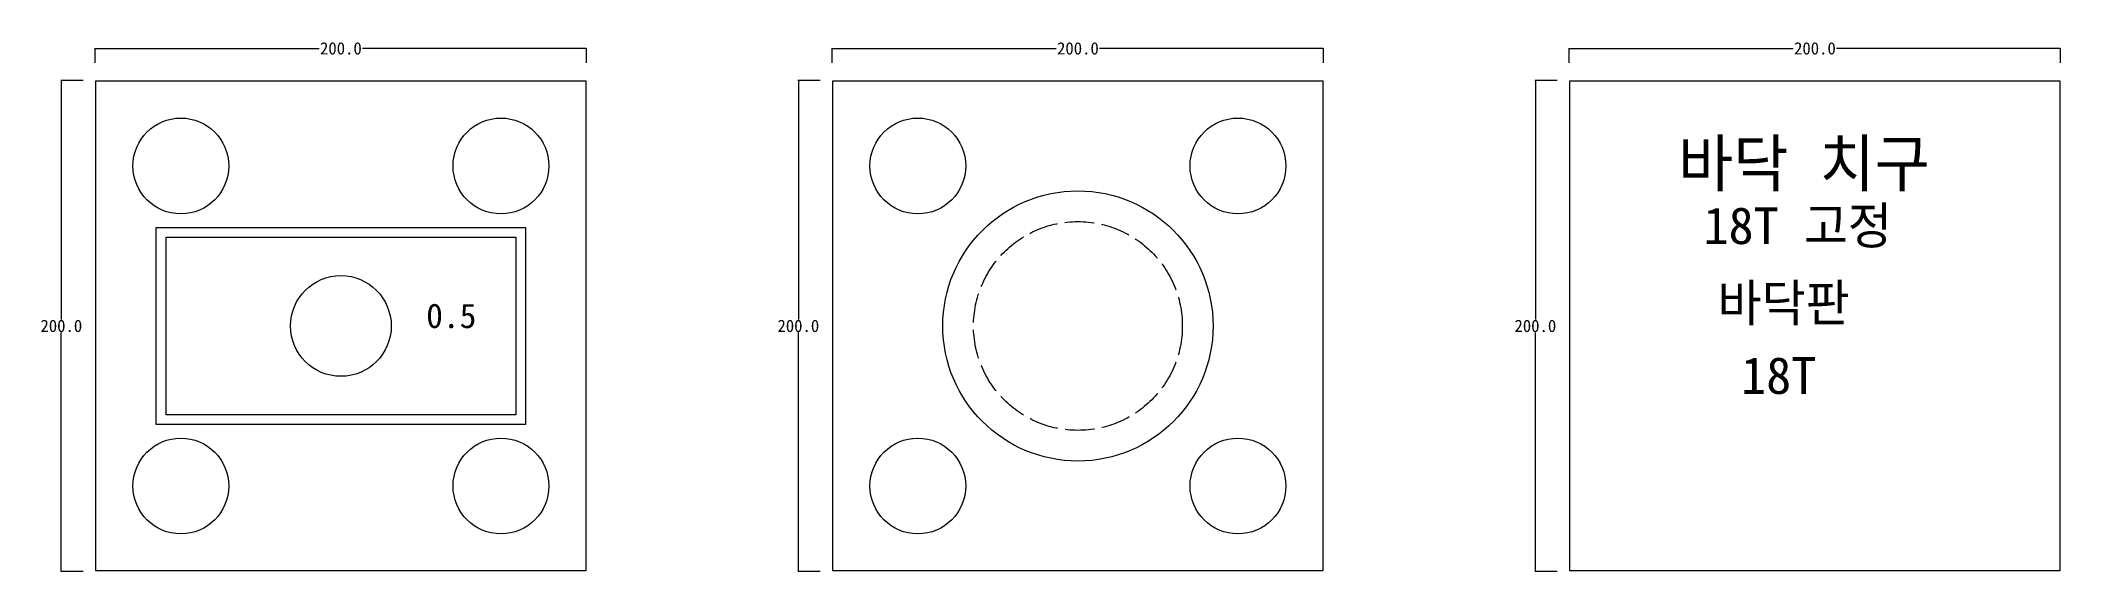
# Model space of a CAD drawing. Header units: millimetres. Extents: x 558 to 1381, y 269 to 485.
import ezdxf

# ---------------------------------------------------------------- set-up
doc = ezdxf.new("R2010")
doc.units = ezdxf.units.MM
doc.linetypes.add('ACAD_ISO02W100', pattern=[15, 12, -3])
for name, color, linetype in [('TEXT', 7, 'Continuous'), ('볼트 구멍', 7, 'Continuous'), ('치구', 7, 'Continuous'), ('치수', 7, 'Continuous')]:
    doc.layers.add(name, color=color, linetype=linetype)
doc.dimstyles.get("Standard").update_dxf_attribs({"dimtxt": 7, "dimasz": 0.18, "dimexe": 0.18, "dimexo": 0.0625, "dimgap": 0.09, "dimtad": 0, "dimtih": 1, "dimtoh": 1, "dimdec": 1, "dimzin": 0, "dimdsep": 46, "dimtxsty": 'Standard', "dimcen": 0.09, "dimadec": 0, "dimazin": 0, "dimtfac": 1, "dimtdec": 1, "dimtofl": 0, "dimtmove": 0, "dimatfit": 3, "dimfxl": 0, "dimtolj": 1, "dimtzin": 0, "dimarcsym": 0})

# ---------------------------------------------------------------- blocks, each defined once
blk = doc.blocks.new('*D8')
at = {"layer": 'Defpoints', "color": 0}
for p in [(875.86, 468.6), (866.95, 268.6), (875.86, 268.6)]:
    blk.add_point(p, dxfattribs=at)
at = {"layer": '치수', "color": 0, "lineweight": -2}
for p, q in [((875.8, 468.6), (866.77, 468.6)), ((866.95, 468.42), (866.95, 371.19)), ((866.95, 268.78), (866.95, 366.01)), ((875.8, 268.6), (866.77, 268.6))]:
    blk.add_line(p, q, dxfattribs=at)
at = {"layer": '치수', "color": 0}
for points in [[(866.92, 468.42), (866.98, 468.42), (866.95, 468.6)], [(866.92, 268.78), (866.98, 268.78), (866.95, 268.6)]]:
    blk.add_solid(points, dxfattribs=at)
at = {"layer": '치수', "color": 0, "insert": (866.95, 368.6), "char_height": 5, "attachment_point": 5}
blk.add_mtext('\\A1;200.0', dxfattribs=at)
blk = doc.blocks.new('*D9')
at = {"layer": 'Defpoints', "color": 0}
for p in [(575.86, 468.6), (566.95, 268.6), (575.86, 268.6)]:
    blk.add_point(p, dxfattribs=at)
at = {"layer": '치수', "color": 0, "lineweight": -2}
for p, q in [((575.8, 468.6), (566.77, 468.6)), ((566.95, 468.42), (566.95, 371.19)), ((566.95, 268.78), (566.95, 366.01)), ((575.8, 268.6), (566.77, 268.6))]:
    blk.add_line(p, q, dxfattribs=at)
at = {"layer": '치수', "color": 0}
for points in [[(566.92, 468.42), (566.98, 468.42), (566.95, 468.6)], [(566.92, 268.78), (566.98, 268.78), (566.95, 268.6)]]:
    blk.add_solid(points, dxfattribs=at)
at = {"layer": '치수', "color": 0, "insert": (566.95, 368.6), "char_height": 5, "attachment_point": 5}
blk.add_mtext('\\A1;200.0', dxfattribs=at)
blk = doc.blocks.new('*D10')
at = {"layer": 'Defpoints', "color": 0}
for p in [(1175.86, 468.6), (1166.95, 268.6), (1175.86, 268.6)]:
    blk.add_point(p, dxfattribs=at)
at = {"layer": '치수', "color": 0, "lineweight": -2}
for p, q in [((1175.8, 468.6), (1166.77, 468.6)), ((1166.95, 468.42), (1166.95, 371.19)), ((1166.95, 268.78), (1166.95, 366.01)), ((1175.8, 268.6), (1166.77, 268.6))]:
    blk.add_line(p, q, dxfattribs=at)
at = {"layer": '치수', "color": 0}
for points in [[(1166.92, 468.42), (1166.98, 468.42), (1166.95, 468.6)], [(1166.92, 268.78), (1166.98, 268.78), (1166.95, 268.6)]]:
    blk.add_solid(points, dxfattribs=at)
at = {"layer": '치수', "color": 0, "insert": (1166.95, 368.6), "char_height": 5, "attachment_point": 5}
blk.add_mtext('\\A1;200.0', dxfattribs=at)
blk = doc.blocks.new('*D11')
at = {"layer": 'Defpoints', "color": 0}
for p in [(780.75, 481.59), (580.75, 475.7), (780.75, 475.7)]:
    blk.add_point(p, dxfattribs=at)
at = {"layer": '치수', "color": 0, "lineweight": -2}
for p, q in [((580.75, 475.77), (580.75, 481.77)), ((580.93, 481.59), (671.91, 481.59)), ((780.57, 481.59), (689.59, 481.59)), ((780.75, 475.77), (780.75, 481.77))]:
    blk.add_line(p, q, dxfattribs=at)
at = {"layer": '치수', "color": 0}
for points in [[(580.93, 481.62), (580.93, 481.56), (580.75, 481.59)], [(780.57, 481.62), (780.57, 481.56), (780.75, 481.59)]]:
    blk.add_solid(points, dxfattribs=at)
at = {"layer": '치수', "color": 0, "insert": (680.75, 481.59), "char_height": 5, "attachment_point": 5}
blk.add_mtext('\\A1;200.0', dxfattribs=at)
blk = doc.blocks.new('*D12')
at = {"layer": 'Defpoints', "color": 0}
for p in [(1080.75, 481.59), (880.75, 475.7), (1080.75, 475.7)]:
    blk.add_point(p, dxfattribs=at)
at = {"layer": '치수', "color": 0, "lineweight": -2}
for p, q in [((880.75, 475.77), (880.75, 481.77)), ((880.93, 481.59), (971.91, 481.59)), ((1080.57, 481.59), (989.59, 481.59)), ((1080.75, 475.77), (1080.75, 481.77))]:
    blk.add_line(p, q, dxfattribs=at)
at = {"layer": '치수', "color": 0}
for points in [[(880.93, 481.62), (880.93, 481.56), (880.75, 481.59)], [(1080.57, 481.62), (1080.57, 481.56), (1080.75, 481.59)]]:
    blk.add_solid(points, dxfattribs=at)
at = {"layer": '치수', "color": 0, "insert": (980.75, 481.59), "char_height": 5, "attachment_point": 5}
blk.add_mtext('\\A1;200.0', dxfattribs=at)
blk = doc.blocks.new('*D13')
at = {"layer": 'Defpoints', "color": 0}
for p in [(1380.75, 481.59), (1180.75, 475.7), (1380.75, 475.7)]:
    blk.add_point(p, dxfattribs=at)
at = {"layer": '치수', "color": 0, "lineweight": -2}
for p, q in [((1180.75, 475.77), (1180.75, 481.77)), ((1180.93, 481.59), (1271.91, 481.59)), ((1380.57, 481.59), (1289.59, 481.59)), ((1380.75, 475.77), (1380.75, 481.77))]:
    blk.add_line(p, q, dxfattribs=at)
at = {"layer": '치수', "color": 0}
for points in [[(1180.93, 481.62), (1180.93, 481.56), (1180.75, 481.59)], [(1380.57, 481.62), (1380.57, 481.56), (1380.75, 481.59)]]:
    blk.add_solid(points, dxfattribs=at)
at = {"layer": '치수', "color": 0, "insert": (1280.75, 481.59), "char_height": 5, "attachment_point": 5}
blk.add_mtext('\\A1;200.0', dxfattribs=at)

msp = doc.modelspace()

# ---------------------------------------------------------------- linework, layer by layer
at = {"layer": '볼트 구멍', "color": 1}
msp.add_lwpolyline([(605.6, 328.45), (605.6, 408.75), (755.9, 408.75), (755.9, 328.45)], close=True, dxfattribs=at)
at = {"layer": '볼트 구멍', "color": 3}
msp.add_lwpolyline([(609.6, 332.45), (609.6, 404.75), (751.9, 404.75), (751.9, 332.45)], close=True, dxfattribs=at)
for centre, radius in [((980.75, 368.6), 55), ((680.75, 368.6), 20.5)]:
    msp.add_circle(centre, radius, dxfattribs=at)
at = {"layer": '볼트 구멍', "color": 4, "linetype": 'ACAD_ISO02W100'}
msp.add_circle((980.75, 368.6), 42.5, dxfattribs=at)
at = {"layer": '치구'}
for points in [[(581, 268.85), (581, 468.35), (780.5, 468.35), (780.5, 268.85)], [(881, 268.85), (881, 468.35), (1080.5, 468.35), (1080.5, 268.85)], [(1181, 268.85), (1181, 468.35), (1380.5, 468.35), (1380.5, 268.85)]]:
    msp.add_lwpolyline(points, close=True, dxfattribs=at)
for centre in [(615.6, 433.75), (745.9, 433.75), (915.6, 433.75), (1045.9, 433.75), (615.6, 303.45), (745.9, 303.45), (915.6, 303.45), (1045.9, 303.45)]:
    msp.add_circle(centre, 19.5, dxfattribs=at)

# ---------------------------------------------------------------- texts
at = {"layer": 'TEXT', "color": 6, "linetype": 'Continuous'}
msp.add_text('바닥 치구', height=18.75, dxfattribs=at).set_placement((1225.05, 425.47))
at = {"layer": 'TEXT', "color": 6}
msp.add_text('18T 고정', height=15, dxfattribs=at).set_placement((1235.4, 401.97))
at = {"layer": 'TEXT', "color": 1}
for s, p in [('바닥판', (1241.11, 370.49)), ('18T', (1250.71, 340.96))]:
    msp.add_text(s, height=15, dxfattribs=at).set_placement(p)
at = {"layer": '볼트 구멍', "color": 1}
msp.add_text('0.5', height=10, dxfattribs=at).set_placement((715.48, 367.76))

# ---------------------------------------------------------------- dimensions: what is measured, and where the dimension line sits
at = {"layer": '치수', "color": 4}
for base, p1, p2, picture, middle in [((780.75, 481.59), (580.75, 475.7), (780.75, 475.7), '*D11', (680.75, 481.59)), ((1080.75, 481.59), (880.75, 475.7), (1080.75, 475.7), '*D12', (980.75, 481.59)), ((1380.75, 481.59), (1180.75, 475.7), (1380.75, 475.7), '*D13', (1280.75, 481.59))]:
    dim = msp.add_linear_dim(base=base, p1=p1, p2=p2, dimstyle='Standard', override={"dimtxt": 5}, dxfattribs=at)
    dim.commit()
    dim.dimension.update_dxf_attribs({"geometry": picture, "text_midpoint": middle})
for base, p1, p2, picture, middle in [((566.95, 268.6), (575.86, 468.6), (575.86, 268.6), '*D9', (566.95, 368.6)), ((866.95, 268.6), (875.86, 468.6), (875.86, 268.6), '*D8', (866.95, 368.6)), ((1166.95, 268.6), (1175.86, 468.6), (1175.86, 268.6), '*D10', (1166.95, 368.6))]:
    dim = msp.add_linear_dim(base=base, p1=p1, p2=p2, angle=90, dimstyle='Standard', override={"dimtxt": 5}, dxfattribs=at)
    dim.commit()
    dim.dimension.update_dxf_attribs({"geometry": picture, "text_midpoint": middle})

doc.saveas('drawing.dxf')
